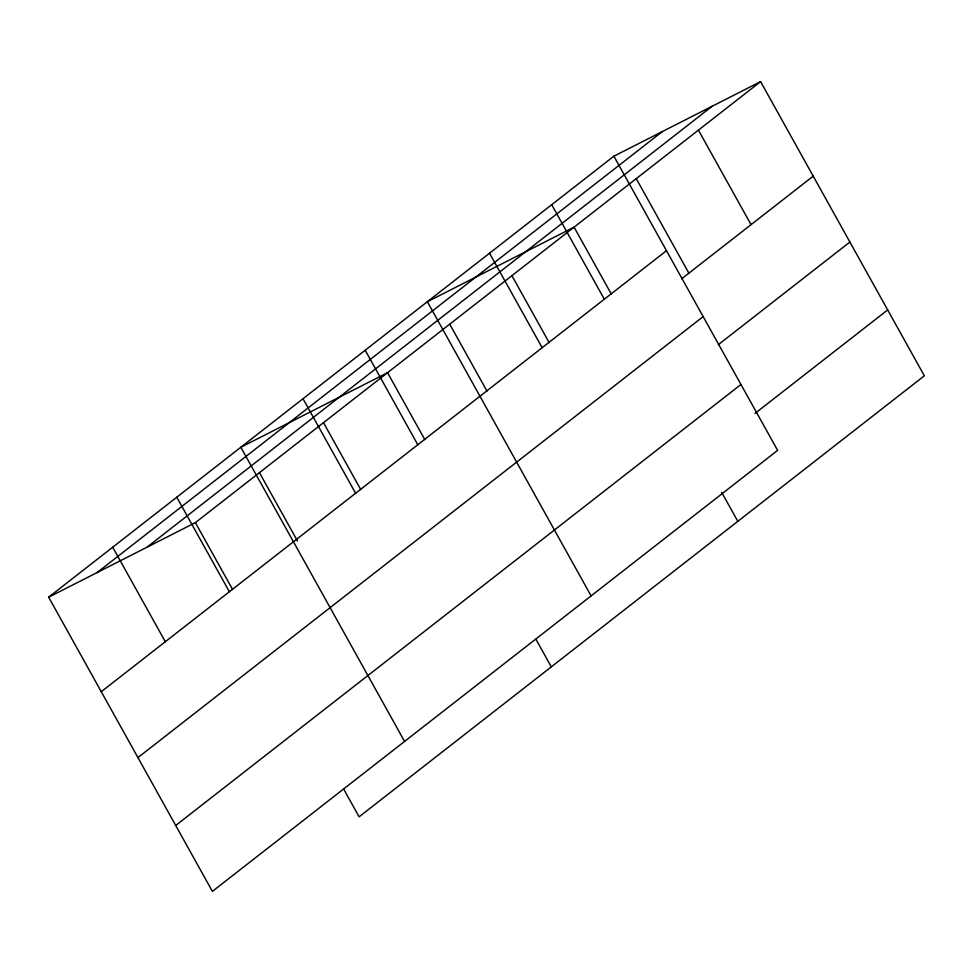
<?xml version="1.0" encoding="UTF-8"?>
<svg xmlns="http://www.w3.org/2000/svg" width="973" height="973" viewBox="0 0 973 973"><rect width="100%" height="100%" fill="white"/><g stroke="black" fill="none" stroke-linecap="round" stroke-linejoin="round"><path stroke-width="1.46" d="M613.878 156.191L777.622 450.365L212.394 891.377L48.65 597.191L613.878 156.191L760.606 81.623L924.35 375.809L359.122 816.809L343.712 789.139M97.069 572.586L662.309 131.586M146.959 547.24L712.187 106.227M48.65 597.191L195.378 522.635L760.606 81.623M101.253 691.706L666.493 250.706M681.696 278.764L813.221 176.149M137.935 757.602L703.163 316.59M718.366 344.649L849.891 242.034M175.712 825.481L740.952 384.481M754.951 413.464L887.68 309.925M698.432 130.139L751.047 224.654M636.257 178.643L688.872 273.17M611.348 294.101L574.082 227.159L427.354 301.715L591.098 595.902M721.686 492.35L737.826 521.333M551.703 204.695L604.318 299.222M511.907 275.663L549.173 342.618M489.528 253.211L542.143 347.726M449.733 324.179L486.999 391.134M424.824 439.638L387.558 372.683L240.83 447.252L404.573 741.426M535.892 639.2L551.302 666.87M365.179 350.231L417.782 444.746M323.498 422.671L360.764 489.614M303.004 398.735L355.607 493.262M259.438 472.647L297.434 540.915M195.378 522.635L232.644 589.577M176.77 497.227L229.373 591.742M112.71 547.215L165.313 641.73"/></g></svg>
